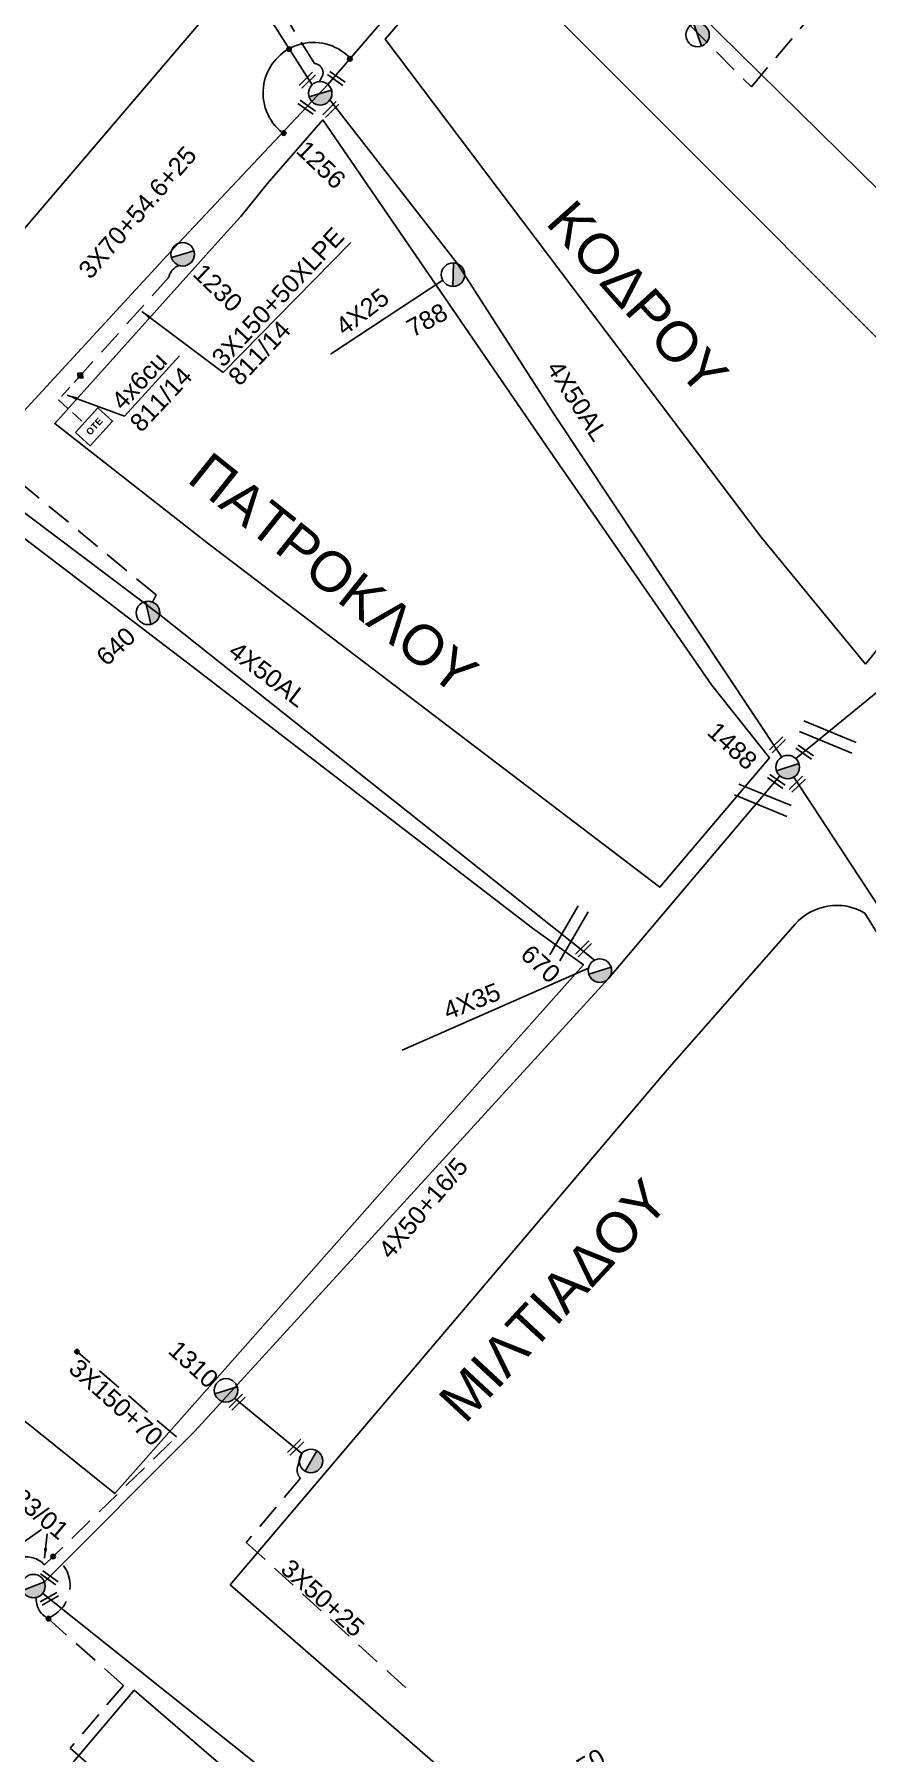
# Model space of a CAD drawing. Header units: millimetres. Extents: x 898 to 5598, y 789 to 3443.
# Drawn here: x 1693.8 to 1777.4, y 1430.2 to 1602.7 of the extents above; entities that cross this region are included whole.
import ezdxf

# ---------------------------------------------------------------- set-up
doc = ezdxf.new("R2010")
doc.units = ezdxf.units.MM
doc.linetypes.add('DASHED', pattern=[19.05, 12.7, -6.35])
for name, color, linetype in [('Pillar OTE', 7, 'Continuous'), ('Άγνωστα', 7, 'Continuous'), ('Γυμνά εναέρια ΧΤ και ΦΟΠ (3Φ)   4x50+16AL', 7, 'Continuous'), ('Εναέρια παροχή ΧΤ 4x16', 7, 'SYN_LINE'), ('Επιγραφές - Σχήματα', 7, 'Continuous'), ('Καλώδια ΧΤ   3x150+50AL', 7, 'DASHED'), ('Καλώδια ΧΤ   3x150AL+50CU', 7, 'DASHED'), ('Καλώδια ΧΤ   3x150AL+50XLPE', 7, 'DASHED'), ('Μηχανική τομή', 7, 'Continuous'), ('Στύλος ΦΜ', 7, 'Continuous'), ('Στύλος ΦΜ @ 1', 7, 'Continuous'), ('Συνδέσεις', 7, 'Continuous'), ('Τομή', 7, 'Continuous'), ('Υπόβαθρο ΔΕΗ', 7, 'Continuous'), ('Υπόγεια καλώδια Παροχών ΧΤ   4x25', 7, 'DASHED'), ('Υπόγεια καλώδια Παροχών ΧΤ   4x50AL', 7, 'DASHED'), ('Υπόγεια καλώδια Παροχών ΧΤ   4x6', 7, 'DASHED')]:
    doc.layers.add(name, color=color, linetype=linetype)
doc.styles.add('arial', font='arial.ttf')
doc.styles.get("Standard").update_dxf_attribs({"font": 'arial.ttf'})
doc.linetypes.add('SYN_LINE', pattern='A,0.5,-0.0001,["/\\/\\/\\/",Standard,S=0.1,R=0,X=0,Y=-0.05],-0.25', length=0.7501)
doc.dimstyles.new('ISO-25', dxfattribs={"dimtxt": 2.5, "dimasz": 2.5, "dimexe": 1.25, "dimexo": 0.625, "dimtad": 1, "dimtxsty": 'Standard', "dimcen": 2.5, "dimadec": 0, "dimazin": 0, "dimtfac": 1, "dimtmove": 0, "dimatfit": 3, "dimfxl": 1, "dimarcsym": 0})

# ---------------------------------------------------------------- blocks, each defined once
blk = doc.blocks.new('ΥΠΑΡΧΩΝ ΤΣΙΜΕΝΤΕΝΙΟΣ ΣΤΥΛΟΣ')
at = {"layer": 'Στύλος ΦΜ'}
blk.add_hatch(color=7, dxfattribs=at).paths.add_polyline_path([(-1.29, -2.28, 0.574793), (2.62, 0, 0.268822), (1.3, 2.27)])
at = {"layer": 'Στύλος ΦΜ', "color": 7}
blk.add_line((-1.29, -2.28), (1.3, 2.27), dxfattribs=at)
blk.add_circle((0, 0), 2.62, dxfattribs=at)
at = {"layer": 'Στύλος ΦΜ', "flags": 4}
for tag, p in [('ΑΡΙΘΜΟΣ', (-4.68, 8.05)), ('ΤΥΠΟΣ', (-4.91, 3.03))]:
    blk.add_attdef(tag, p, '', height=4, dxfattribs=at)
blk = doc.blocks.new('ΜΗΧΑΝΙΚΗ ΤΟΜΗ')
at = {"layer": 'Μηχανική τομή', "ltscale": 40}
for p, q in [((-1.89, 0.78), (1.89, 0.78)), ((1.89, 0), (-1.89, 0))]:
    blk.add_line(p, q, dxfattribs=at)
blk = doc.blocks.new('_ΣΥΝΔΕΣΗ')
at = {"layer": 'Συνδέσεις', "linetype": 'SYN_LINE', "ltscale": 40}
blk.add_hatch(color=256, dxfattribs=at).paths.add_polyline_path([(0.5, -0.01, 1), (-0.5, -0.01, 1)])
at = {"layer": 'Συνδέσεις'}
blk.add_circle((0, -0.01), 0.5, dxfattribs=at)
blk = doc.blocks.new('ΤΟΜΗ')
at = {"layer": 'Τομή', "ltscale": 40}
for p, q in [((-5.68, 0), (5.68, 0)), ((5.68, -2.33), (-5.68, -2.33))]:
    blk.add_line(p, q, dxfattribs=at)
blk = doc.blocks.new('PILLAR ΟΤΕ')
at = {"layer": 'Pillar OTE', "ltscale": 40}
blk.add_lwpolyline([(-3.31, 2.02), (3.39, 2.02), (3.39, -1.99), (-3.31, -1.99)], close=True, dxfattribs=at)
at = {"layer": 'Pillar OTE', "insert": (-1.81, 0.71), "char_height": 1.3575, "width": 109.961, "attachment_point": 1}
blk.add_mtext('{\\fArial|b1|i0|c161|p34;OTE}', dxfattribs=at)
blk = doc.blocks.new('TSONTA XT1')
at = {"ltscale": 40}
h = blk.add_hatch(color=256, dxfattribs=at)
h.dxf.hatch_style = 1
h.paths.add_polyline_path([(595.96, 2487.66), (597.07, 2488.77), (595.96, 2489.87), (594.85, 2488.77)])
blk.add_lwpolyline([(594.85, 2488.77), (595.96, 2489.87), (597.07, 2488.77), (595.96, 2487.66)], close=True, dxfattribs=at)

msp = doc.modelspace()

# ---------------------------------------------------------------- linework, layer by layer
at = {"layer": 'Άγνωστα', "color": 1}
msp.add_lwpolyline([(1721.71, 1597.62), (1706.56, 1621.4), (1699.55, 1633.88), (1681.42, 1657.96)], dxfattribs=at)
at = {"layer": 'Άγνωστα', "color": 1, "linetype": 'SYN_LINE', "ltscale": 20}
msp.add_lwpolyline([(1742.13, 1619.54), (1723.28, 1597.66), (1708.29, 1581.71), (1688.4, 1560.14), (1687.41, 1559.07)], dxfattribs=at)
at = {"layer": 'Άγνωστα', "color": 173, "linetype": 'DASHED', "ltscale": 0.2}
msp.add_lwpolyline([(1705.68, 1545.71), (1706.04, 1546.42), (1685.3, 1563.6), (1669.61, 1542.4), (1659.88, 1530.63), (1640.4, 1506.53), (1650.96, 1497.18), (1646.79, 1492.06), (1645.38, 1492.95), (1645.46, 1493.75, 0.795954), (1640.83, 1495.31, 1.789885)], format="xyb", dxfattribs=at)
at = {"layer": 'Άγνωστα', "color": 151}
msp.add_lwpolyline([(1768.65, 1528.27), (1751.46, 1507.93), (1718.83, 1472.25), (1709.92, 1462.5), (1694.84, 1447.39)], dxfattribs=at)
at = {"layer": 'Άγνωστα', "color": 173, "linetype": 'SYN_LINE', "ltscale": 20}
msp.add_lwpolyline([(1749.44, 1508.95), (1730.75, 1500.72)], dxfattribs=at)
at = {"layer": 'Άγνωστα', "color": 30, "linetype": 'DASHED', "ltscale": 0.2}
msp.add_lwpolyline([(1694.85, 1449.08), (1708.08, 1461.93), (1698.25, 1470.37)], dxfattribs=at)
at = {"layer": 'Άγνωστα', "color": 151}
msp.add_lwpolyline([(1713.93, 1465.8), (1720.68, 1460.26), (1720.25, 1458.9, 0.144104), (1720.24, 1458.28, 0.144104)], format="xyb", dxfattribs=at)
at = {"layer": 'Άγνωστα', "color": 151, "linetype": 'DASHED', "ltscale": 0.2}
msp.add_lwpolyline([(1720.24, 1458.28, 0.142297), (1720.55, 1457.77), (1715.1, 1451.32), (1731.57, 1436.33)], format="xyb", dxfattribs=at)
at = {"layer": 'Άγνωστα', "color": 30, "linetype": 'SYN_LINE', "ltscale": 20}
msp.add_lwpolyline([(1732.31, 1415.25), (1716.68, 1428.66), (1694.67, 1446.22)], dxfattribs=at)
at = {"layer": 'Γυμνά εναέρια ΧΤ και ΦΟΠ (3Φ)   4x50+16AL', "color": 173, "linetype": 'Continuous', "ltscale": 20}
msp.add_lwpolyline([(1843.55, 1603.58), (1843.44, 1603.45), (1816.53, 1571.48), (1805.21, 1558.56), (1770.24, 1530)], dxfattribs=at)
at = {"layer": 'Γυμνά εναέρια ΧΤ και ΦΟΠ (3Φ)   4x50+16AL', "color": 62, "ltscale": 40}
msp.add_lwpolyline([(1770.04, 1528.12), (1790.94, 1496.27), (1804.55, 1473.09)], dxfattribs=at)
at = {"layer": 'Εναέρια παροχή ΧΤ 4x16', "color": 30, "linetype": 'DASHED', "ltscale": 0.2}
msp.add_lwpolyline([(1695.17, 1443.73), (1702.76, 1436.98), (1697.43, 1430.69), (1707.8, 1421.63)], dxfattribs=at)
at = {"layer": 'Καλώδια ΧΤ   3x150+50AL', "color": 62, "linetype": 'DASHED', "ltscale": 0.2}
msp.add_lwpolyline([(1722.45, 1597.94), (1722.69, 1598.4, 0.543544), (1721.95, 1599.75), (1702.99, 1630.07), (1695.92, 1641.36), (1692.51, 1645.58), (1693.3, 1646.64), (1684.39, 1658.49), (1684.39, 1659.53, 0.36419), (1680.31, 1664.39), (1669.64, 1687.78), (1651.48, 1713.36, 0.052817), (1644.85, 1720.88, -0.012148), (1636.58, 1728.84), (1624.16, 1741.33), (1601.22, 1713.64), (1612.93, 1705.21)], format="xyb", dxfattribs=at)
at = {"layer": 'Καλώδια ΧΤ   3x150AL+50CU', "color": 0, "linetype": 'Continuous', "ltscale": 0.2}
msp.add_arc((1721.85, 1596.8), 5.07, 44.8184, 232.3082, dxfattribs=at)
at = {"layer": 'Καλώδια ΧΤ   3x150AL+50CU', "color": 30, "linetype": 'DASHED', "ltscale": 0.2}
for centre, radius, start, end in [((1693.04, 1447.44), 2.44, 42.1723, 233.1612), ((1693.92, 1446.99), 3.49, 291.0482, 58.3761), ((1696.12, 1445.61), 2.1, 174.51, 243.0829)]:
    msp.add_arc(centre, radius, start, end, dxfattribs=at)
at = {"layer": 'Καλώδια ΧΤ   3x150AL+50XLPE', "color": 1, "linetype": 'DASHED', "ltscale": 0.2}
msp.add_lwpolyline([(1708.38, 1579.48, 0.28717), (1707.35, 1578.34), (1698.67, 1568.68)], format="xyb", dxfattribs=at)
at = {"layer": 'Υπόβαθρο ΔΕΗ'}
for points in [[(1641.72, 1606.84), (1684.07, 1572.97), (1713.8, 1607.83), (1680.56, 1657.35), (1651.07, 1618.53), (1641.72, 1606.84)], [(1799.34, 1566.69), (1830.37, 1602.52), (1771.8, 1653.64), (1744.36, 1620.72), (1784.75, 1580.98), (1799.34, 1566.69)], [(1777.26, 1539.47), (1792.38, 1558.23), (1746.14, 1604.49), (1737.96, 1612.53), (1729.04, 1602.19), (1766.79, 1552.23), (1777.26, 1539.47)], [(1722.78, 1594.09), (1745.59, 1560.8), (1761.78, 1537.39), (1767.6, 1530.08), (1756.6, 1517.09), (1711.29, 1551.56), (1695.88, 1563.62), (1712.86, 1582.51), (1714.56, 1584.41), (1717.19, 1587.69), (1722.78, 1594.09)], [(1712.79, 1568.73), (1725.59, 1581.79)], [(1702.89, 1564.36), (1708.41, 1570.41)], [(1687.03, 1556.51), (1709.62, 1539.27), (1743.84, 1512.99), (1748.94, 1509.31), (1732.86, 1491.25), (1708.35, 1463.54), (1701.91, 1456.25), (1685.72, 1469.23), (1670.74, 1482.08), (1663.61, 1487.84), (1650.13, 1500.13), (1644.77, 1505.33), (1670.52, 1536.89), (1680.92, 1548.96), (1687.03, 1556.51)], [(1684.24, 1413.39), (1703.85, 1436.51), (1735.33, 1409.39)]]:
    msp.add_lwpolyline(points, dxfattribs=at)
msp.add_lwpolyline([(1713.47, 1447.09), (1757.33, 1498.75), (1770.19, 1513.38, -0.361183), (1777.17, 1514.49), (1791.64, 1491.19), (1805.15, 1468.23), (1843.41, 1437.18), (1838.56, 1411.55), (1796.79, 1376.56), (1742.95, 1421.38), (1713.47, 1447.09)], format="xyb", dxfattribs=at)
at = {"layer": 'Υπόγεια καλώδια Παροχών ΧΤ   4x25', "color": 85, "ltscale": 0.2}
msp.add_lwpolyline([(1743.45, 1619.8), (1765.79, 1597.41), (1773.07, 1606.09)], dxfattribs=at)
at = {"layer": 'Υπόγεια καλώδια Παροχών ΧΤ   4x25', "color": 62, "linetype": 'SYN_LINE', "ltscale": 15}
msp.add_lwpolyline([(1734.81, 1578), (1723.56, 1570.57)], dxfattribs=at)
at = {"layer": 'Υπόγεια καλώδια Παροχών ΧΤ   4x50AL', "color": 62, "linetype": 'Continuous', "ltscale": 0.2}
msp.add_lwpolyline([(1768.84, 1530.15), (1746.03, 1564.49), (1736.31, 1579.64), (1723.49, 1596.1)], dxfattribs=at)
at = {"layer": 'Υπόγεια καλώδια Παροχών ΧΤ   4x50AL', "color": 173, "linetype": 'Continuous', "ltscale": 0.2}
msp.add_lwpolyline([(1750.05, 1509.76), (1706.4, 1544.45), (1688.31, 1558.05)], dxfattribs=at)
at = {"layer": 'Υπόγεια καλώδια Παροχών ΧΤ   4x6', "color": 1, "linetype": 'DASHED', "ltscale": 0.1}
msp.add_lwpolyline([(1698.67, 1568.68), (1696.25, 1565.99), (1698.8, 1563.69)], dxfattribs=at)

# ---------------------------------------------------------------- block references
at = {"layer": 'Pillar OTE', "xscale": 0.5, "yscale": 0.5, "zscale": 0.5, "rotation": 48.05844201752379}
msp.add_blockref('PILLAR ΟΤΕ', (1699.81, 1563.27), dxfattribs=at)
at = {"layer": 'Μηχανική τομή'}
for p, xscale, yscale, zscale, rotation in [((1721.36, 1597.95), 0.4999999999999997, 0.4999999999999997, 0.4999999999999997, 44.76104640309429), ((1724.03, 1598.1), 0.4999999999999998, 0.4999999999999998, 0.4999999999999998, 324.6353855541657), ((1721.05, 1595.2), 0.4999999999999998, 0.4999999999999998, 0.4999999999999998, 324.6353855541657), ((1723.73, 1595), 0.4999999999999997, 0.4999999999999997, 0.4999999999999997, 44.76104640309429), ((1768.56, 1531.25), 0.4999999999999997, 0.4999999999999997, 0.4999999999999997, 44.76104640309429), ((1771.04, 1530.49), 0.4999999999999998, 0.4999999999999998, 0.4999999999999998, 324.6353855541657), ((1768.19, 1527.55), 0.4999999999999998, 0.4999999999999998, 0.4999999999999998, 324.6353855541657), ((1770.54, 1527.28), 0.4999999999999997, 0.4999999999999997, 0.4999999999999997, 44.76104640309429), ((1749.07, 1510.77), 0.4999999999999997, 0.4999999999999997, 0.4999999999999997, 44.76104640309429), ((1714.32, 1465.26), 0.4999999999999997, 0.4999999999999997, 0.4999999999999997, 44.76104640309429), ((1720.19, 1460.76), 0.4999999999999997, 0.4999999999999997, 0.4999999999999997, 44.76104640309429), ((1695.22, 1447.62), 0.4999999999999998, 0.4999999999999998, 0.4999999999999998, 324.6353855541657), ((1695.44, 1445.5), 0.4999999999999998, 0.4999999999999998, 0.4999999999999998, 29.16301988990516)]:
    msp.add_blockref('ΜΗΧΑΝΙΚΗ ΤΟΜΗ', p, dxfattribs=dict(at, xscale=xscale, yscale=yscale, zscale=zscale, rotation=rotation))
at = {"layer": 'Στύλος ΦΜ @ 1', "ltscale": 40}
ref = msp.add_blockref('ΥΠΑΡΧΩΝ ΤΣΙΜΕΝΤΕΝΙΟΣ ΣΤΥΛΟΣ', (1760.39, 1602.62), dxfattribs=dict(at, xscale=0.4499999999998181, yscale=0.4499999999998181, zscale=0.4499999999998181, rotation=49.05011219205747))
ref.add_attrib('ΤΥΠΟΣ', '593', (1762.79, 1604.14), dxfattribs={"layer": 'Στύλος ΦΜ', "height": 1.8, "rotation": 49.0501, "flags": 4})
ref = msp.add_blockref('ΥΠΑΡΧΩΝ ΤΣΙΜΕΝΤΕΝΙΟΣ ΣΤΥΛΟΣ', (1722.52, 1596.76), dxfattribs=dict(at, xscale=0.4499999999998181, yscale=0.4499999999998181, zscale=0.4499999999998181, rotation=316.1061729819469))
ref.add_attrib('ΤΥΠΟΣ', '1256', (1719.98, 1590.89), dxfattribs={"layer": 'Στύλος ΦΜ', "height": 1.8, "rotation": 316.1062, "flags": 4})
ref = msp.add_blockref('ΥΠΑΡΧΩΝ ΤΣΙΜΕΝΤΕΝΙΟΣ ΣΤΥΛΟΣ', (1708.72, 1580.61), dxfattribs=dict(at, xscale=0.4499999999998181, yscale=0.4499999999998181, zscale=0.4499999999998181, rotation=316.1061729819469))
ref.add_attrib('ΤΥΠΟΣ', '1230', (1709.61, 1578.53), dxfattribs={"layer": 'Στύλος ΦΜ', "height": 1.8, "rotation": 316.1062, "flags": 4})
ref = msp.add_blockref('ΥΠΑΡΧΩΝ ΤΣΙΜΕΝΤΕΝΙΟΣ ΣΤΥΛΟΣ', (1735.85, 1578.56), dxfattribs=dict(at, xscale=0.449999999999818, yscale=0.449999999999818, zscale=0.449999999999818, rotation=28.35324585986424))
ref.add_attrib('ΤΥΠΟΣ', '788', (1731.81, 1572.23), dxfattribs={"layer": 'Στύλος ΦΜ', "height": 1.8, "rotation": 28.3532, "flags": 4})
ref = msp.add_blockref('ΥΠΑΡΧΩΝ ΤΣΙΜΕΝΤΕΝΙΟΣ ΣΤΥΛΟΣ', (1705.24, 1544.62), dxfattribs=dict(at, xscale=0.449999999999818, yscale=0.449999999999818, zscale=0.449999999999818, rotation=42.9175285331692))
ref.add_attrib('ΤΥΠΟΣ', '640', (1701.08, 1539.18), dxfattribs={"layer": 'Στύλος ΦΜ', "height": 1.8, "rotation": 42.9175, "flags": 4})
ref = msp.add_blockref('ΥΠΑΡΧΩΝ ΤΣΙΜΕΝΤΕΝΙΟΣ ΣΤΥΛΟΣ', (1769.44, 1529.14), dxfattribs=dict(at, xscale=0.4499999999998182, yscale=0.4499999999998182, zscale=0.4499999999998182, rotation=317.4913151997975))
ref.add_attrib('ΤΥΠΟΣ', '1488', (1761.22, 1532.51), dxfattribs={"layer": 'Στύλος ΦΜ', "height": 1.8, "rotation": 317.4913, "flags": 4})
ref = msp.add_blockref('ΥΠΑΡΧΩΝ ΤΣΙΜΕΝΤΕΝΙΟΣ ΣΤΥΛΟΣ', (1750.59, 1508.72), dxfattribs=dict(at, xscale=0.4499999999998182, yscale=0.4499999999998182, zscale=0.4499999999998182, rotation=317.4913151997975))
ref.add_attrib('ΤΥΠΟΣ', '670', (1742.49, 1510.15), dxfattribs={"layer": 'Στύλος ΦΜ', "height": 1.8, "rotation": 317.4913, "flags": 4})
ref = msp.add_blockref('ΥΠΑΡΧΩΝ ΤΣΙΜΕΝΤΕΝΙΟΣ ΣΤΥΛΟΣ', (1713.06, 1466.6), dxfattribs=dict(at, xscale=0.4499999999998181, yscale=0.4499999999998181, zscale=0.4499999999998181, rotation=317.6817222456839))
ref.add_attrib('ΤΥΠΟΣ', '1310', (1707.13, 1470.43), dxfattribs={"layer": 'Στύλος ΦΜ', "height": 1.8, "rotation": 317.6817, "flags": 4})
at = {"layer": 'Στύλος ΦΜ @ 1', "ltscale": 40, "xscale": 0.4499999999998181, "yscale": 0.4499999999998181, "zscale": 0.4499999999998181}
msp.add_blockref('ΥΠΑΡΧΩΝ ΤΣΙΜΕΝΤΕΝΙΟΣ ΣΤΥΛΟΣ', (1721.59, 1459.51), dxfattribs=at)
at = {"layer": 'Στύλος ΦΜ @ 1', "ltscale": 40}
ref = msp.add_blockref('ΥΠΑΡΧΩΝ ΤΣΙΜΕΝΤΕΝΙΟΣ ΣΤΥΛΟΣ', (1693.74, 1446.95), dxfattribs=dict(at, xscale=0.4499999999998181, yscale=0.4499999999998181, zscale=0.4499999999998181, rotation=321.5504731370895))
ref.add_attrib('ΤΥΠΟΣ', '515', (1685.88, 1447.79), dxfattribs={"layer": 'Στύλος ΦΜ', "height": 1.8, "rotation": 321.5505, "flags": 4})
at = {"layer": 'Συνδέσεις', "xscale": 0.4499999999999886, "yscale": 0.4499999999999886, "zscale": 0.4499999999999886}
for p in [(1719.38, 1601.2), (1725.49, 1600.23), (1718.85, 1592.77), (1698.1, 1470.48), (1695.71, 1449.93), (1695.25, 1443.69)]:
    msp.add_blockref('_ΣΥΝΔΕΣΗ', p, dxfattribs=at)
at = {"layer": 'Συνδέσεις', "xscale": 0.3075184835441075, "yscale": 0.3075184835441075, "zscale": 0.3075184835441075, "rotation": 48.05844201752961}
msp.add_blockref('TSONTA XT1', (2145.23, 920.58), dxfattribs=at)
at = {"layer": 'Τομή', "xscale": 0.4999999999999999, "yscale": 0.4999999999999999, "zscale": 0.4999999999999999}
for p, rotation in [((1773.69, 1532.7), 337.5572938066252), ((1767.17, 1526.36), 337.5572938066252), ((1746.99, 1512.75), 59.95850438602975)]:
    msp.add_blockref('ΤΟΜΗ', p, dxfattribs=dict(at, rotation=rotation))

# ---------------------------------------------------------------- texts
at = {"ltscale": 40, "char_height": 4, "width": 94.4586, "attachment_point": 1, "style": 'arial'}
for s, insert, rotation in [('ΚΟΔΡΟΥ', (1748.01, 1586.38), 311.7874), ('ΠATPOKΛOY', (1711.51, 1560.99), 321.3752), ('MIΛTIAΔOY', (1734.12, 1465.85), 47.0852)]:
    msp.add_mtext(s, dxfattribs=dict(at, insert=insert, rotation=rotation))
at = {"layer": 'Άγνωστα', "ltscale": 40, "char_height": 1.8, "attachment_point": 1, "style": 'arial'}
for s, insert, width, rotation in [('3X70+54.6+25', (1698.09, 1579.17), 31.6072, 49.119), ('4X35', (1734.67, 1505.44), 31.6072, 21.1736), ('4X50+16/5', (1728.21, 1480.82), 31.6072, 49.7822), ('3X150+70', (1698.34, 1469.92), 31.6072, 318.1223), ('333/01', (1691.59, 1457.82), 7.1535, 319.8181), ('3X50+25', (1719.61, 1449.82), 31.6072, 318.1223), ('4X50', (1745.35, 1427.79), 31.6072, 30.3825)]:
    msp.add_mtext(s, dxfattribs=dict(at, insert=insert, width=width, rotation=rotation))
at = {"layer": 'Υπόγεια καλώδια Παροχών ΧΤ   4x25', "ltscale": 0.2, "insert": (1723.85, 1573.79), "char_height": 1.8, "width": 31.6072, "attachment_point": 1, "rotation": 37.2049, "style": 'arial'}
msp.add_mtext('4X25', dxfattribs=at)
at = {"layer": 'Υπόγεια καλώδια Παροχών ΧΤ   4x50AL', "color": 7, "ltscale": 0.2, "insert": (1711.46, 1570.4), "char_height": 1.8, "width": 1.8, "attachment_point": 1, "rotation": 46.7749}
msp.add_mtext('3X150+50XLPE', dxfattribs=at)
at = {"layer": 'Υπόγεια καλώδια Παροχών ΧΤ   4x50AL', "color": 7, "ltscale": 0.2, "char_height": 1.8, "attachment_point": 1, "rotation": 46.7749}
for s, insert in [('811/14', (1713.12, 1568.52)), ('4x6cu', (1701.39, 1566.08)), ('811/14', (1703.24, 1563.87))]:
    msp.add_mtext_dynamic_manual_height_columns(s, width=1.8, gutter_width=12.5, heights=[0.118], dxfattribs=dict(at, insert=insert))
at = {"layer": 'Υπόγεια καλώδια Παροχών ΧΤ   4x50AL', "ltscale": 0.2, "char_height": 1.8, "width": 31.6072, "attachment_point": 1, "style": 'arial'}
for insert, rotation in [((1746.68, 1570.16), 302.6013), ((1714.26, 1541.89), 322.6737)]:
    msp.add_mtext('4X50AL', dxfattribs=dict(at, insert=insert, rotation=rotation))

# ---------------------------------------------------------------- leaders
at = {"layer": 'Επιγραφές - Σχήματα', "ltscale": 40}
for points in [[(1704.63, 1574.87), (1712.79, 1568.73)], [(1697.13, 1566.47), (1702.89, 1564.36)], [(1691.95, 1450.8), (1694.56, 1452.63)], [(1694.86, 1449.75), (1695.1, 1452.21)]]:
    msp.add_leader(points, dimstyle='ISO-25', override={"dimasz": 1, "dimtad": 0}, dxfattribs=at)

doc.saveas('drawing.dxf')
